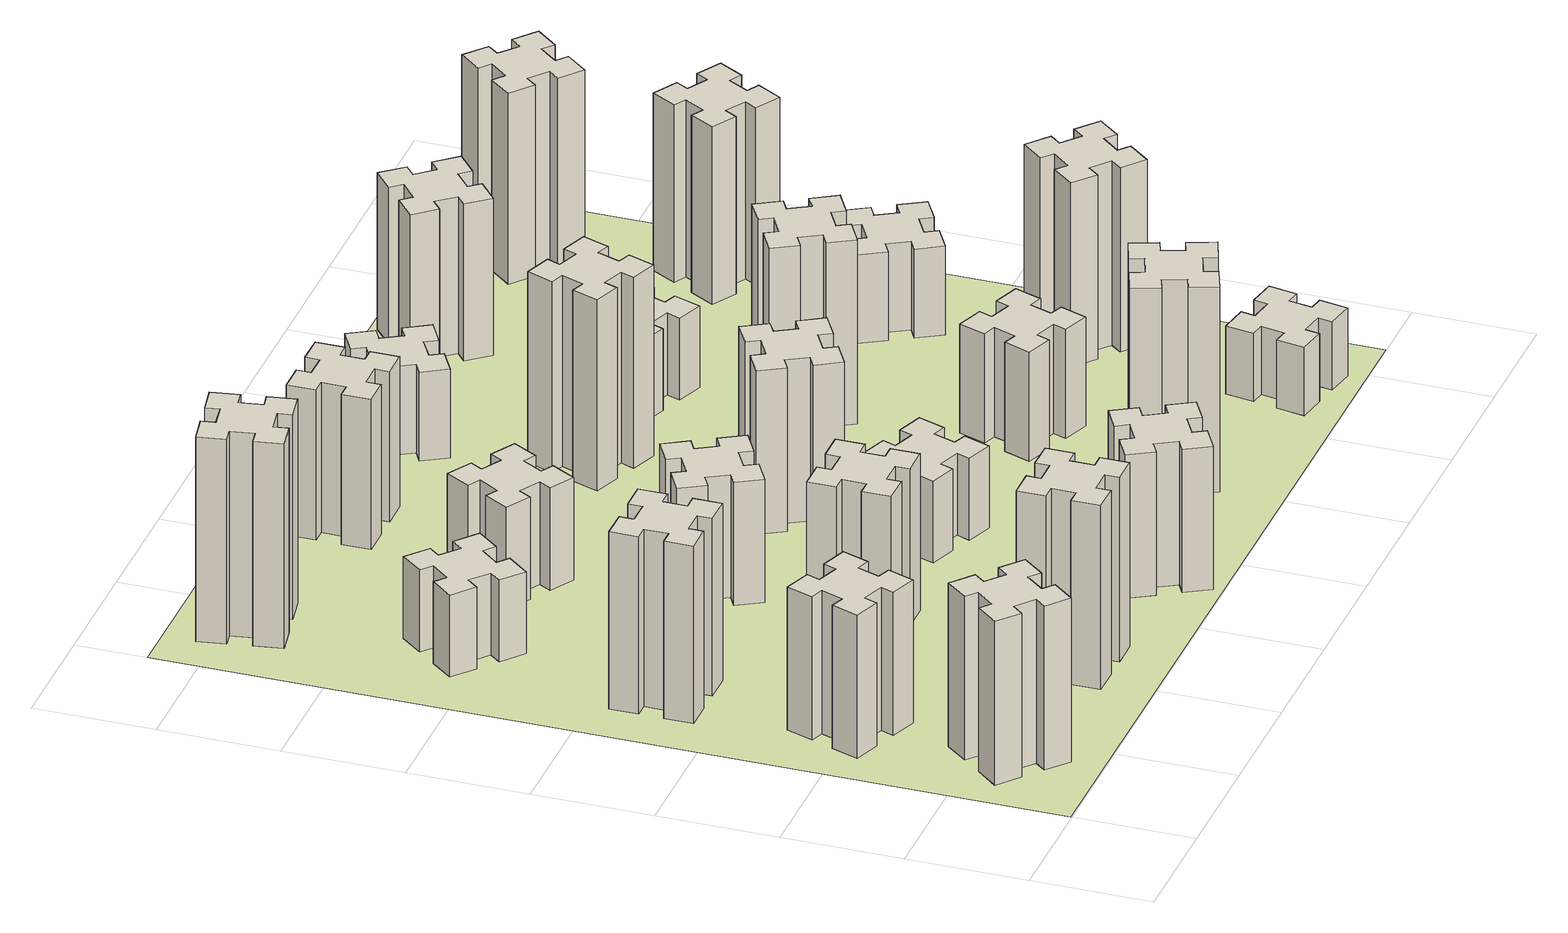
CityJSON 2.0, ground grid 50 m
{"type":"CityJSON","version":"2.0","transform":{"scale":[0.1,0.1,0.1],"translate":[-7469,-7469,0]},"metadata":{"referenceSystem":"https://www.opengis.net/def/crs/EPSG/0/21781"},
"CityObjects":{
"building1":{"type":"Building","attributes":{"class":"1000","function":"1000","usage":"1000","yearOfConstruction":2016,"roofType":"1000","measuredHeight":72,"storeysAboveGround":30,"storeysBelowGround":0},"geometry":[{"type":"Solid","lod":"1","boundaries":[[[[0,1,2,3,4,5,6,7,8,9,10,11,12,13,14,15,16,17,18,19]],[[17,16,20,21]],[[16,15,22,20]],[[15,14,23,22]],[[14,13,24,23]],[[13,12,25,24]],[[12,11,26,25]],[[11,10,27,26]],[[10,9,28,27]],[[9,8,29,28]],[[8,7,30,29]],[[7,6,31,30]],[[6,5,32,31]],[[5,4,33,32]],[[4,3,34,33]],[[3,2,35,34]],[[2,1,36,35]],[[1,0,37,36]],[[0,19,38,37]],[[19,18,39,38]],[[18,17,21,39]],[[24,25,26,27,28,29,30,31,32,33,34,35,36,37,38,39,21,20,22,23]]]]}]},
"building2":{"type":"Building","attributes":{"class":"1000","function":"1000","usage":"1000","yearOfConstruction":2016,"roofType":"1000","measuredHeight":63,"storeysAboveGround":30,"storeysBelowGround":0},"geometry":[{"type":"Solid","lod":"1","boundaries":[[[[40,41,42,43,44,45,46,47,48,49,50,51,52,53,54,55,56,57,58,59]],[[57,56,60,61]],[[56,55,62,60]],[[55,54,63,62]],[[54,53,64,63]],[[53,52,65,64]],[[52,51,66,65]],[[51,50,67,66]],[[50,49,68,67]],[[49,48,69,68]],[[48,47,70,69]],[[47,46,71,70]],[[46,45,72,71]],[[45,44,73,72]],[[44,43,74,73]],[[43,42,75,74]],[[42,41,76,75]],[[41,40,77,76]],[[40,59,78,77]],[[59,58,79,78]],[[58,57,61,79]],[[64,65,66,67,68,69,70,71,72,73,74,75,76,77,78,79,61,60,62,63]]]]}]},
"building3":{"type":"Building","attributes":{"class":"1000","function":"1000","usage":"1000","yearOfConstruction":2016,"roofType":"1000","measuredHeight":78,"storeysAboveGround":30,"storeysBelowGround":0},"geometry":[{"type":"Solid","lod":"1","boundaries":[[[[80,81,82,83,84,85,86,87,88,89,90,91,92,93,94,95,96,97,98,99]],[[97,96,100,101]],[[96,95,102,100]],[[95,94,103,102]],[[94,93,104,103]],[[93,92,105,104]],[[92,91,106,105]],[[91,90,107,106]],[[90,89,108,107]],[[89,88,109,108]],[[88,87,110,109]],[[87,86,111,110]],[[86,85,112,111]],[[85,84,113,112]],[[84,83,114,113]],[[83,82,115,114]],[[82,81,116,115]],[[81,80,117,116]],[[80,99,118,117]],[[99,98,119,118]],[[98,97,101,119]],[[104,105,106,107,108,109,110,111,112,113,114,115,116,117,118,119,101,100,102,103]]]]}]},
"building4":{"type":"Building","attributes":{"class":"1000","function":"1000","usage":"1000","yearOfConstruction":2016,"roofType":"1000","measuredHeight":81,"storeysAboveGround":30,"storeysBelowGround":0},"geometry":[{"type":"Solid","lod":"1","boundaries":[[[[120,121,122,123,124,125,126,127,128,129,130,131,132,133,134,135,136,137,138,139]],[[137,136,140,141]],[[136,135,142,140]],[[135,134,143,142]],[[134,133,144,143]],[[133,132,145,144]],[[132,131,146,145]],[[131,130,147,146]],[[130,129,148,147]],[[129,128,149,148]],[[128,127,150,149]],[[127,126,151,150]],[[126,125,152,151]],[[125,124,153,152]],[[124,123,154,153]],[[123,122,155,154]],[[122,121,156,155]],[[121,120,157,156]],[[120,139,158,157]],[[139,138,159,158]],[[138,137,141,159]],[[144,145,146,147,148,149,150,151,152,153,154,155,156,157,158,159,141,140,142,143]]]]}]},
"building5":{"type":"Building","attributes":{"class":"1000","function":"1000","usage":"1000","yearOfConstruction":2016,"roofType":"1000","measuredHeight":36,"storeysAboveGround":30,"storeysBelowGround":0},"geometry":[{"type":"Solid","lod":"1","boundaries":[[[[160,161,162,163,164,165,166,167,168,169,170,171,172,173,174,175,176,177,178,179]],[[177,176,180,181]],[[176,175,182,180]],[[175,174,183,182]],[[174,173,184,183]],[[173,172,185,184]],[[172,171,186,185]],[[171,170,187,186]],[[170,169,188,187]],[[169,168,189,188]],[[168,167,190,189]],[[167,166,191,190]],[[166,165,192,191]],[[165,164,193,192]],[[164,163,194,193]],[[163,162,195,194]],[[162,161,196,195]],[[161,160,197,196]],[[160,179,198,197]],[[179,178,199,198]],[[178,177,181,199]],[[184,185,186,187,188,189,190,191,192,193,194,195,196,197,198,199,181,180,182,183]]]]}]},
"building6":{"type":"Building","attributes":{"class":"1000","function":"1000","usage":"1000","yearOfConstruction":2016,"roofType":"1000","measuredHeight":90,"storeysAboveGround":30,"storeysBelowGround":0},"geometry":[{"type":"Solid","lod":"1","boundaries":[[[[200,201,202,203,204,205,206,207,208,209,210,211,212,213,214,215,216,217,218,219]],[[217,216,220,221]],[[216,215,222,220]],[[215,214,223,222]],[[214,213,224,223]],[[213,212,225,224]],[[212,211,226,225]],[[211,210,227,226]],[[210,209,228,227]],[[209,208,229,228]],[[208,207,230,229]],[[207,206,231,230]],[[206,205,232,231]],[[205,204,233,232]],[[204,203,234,233]],[[203,202,235,234]],[[202,201,236,235]],[[201,200,237,236]],[[200,219,238,237]],[[219,218,239,238]],[[218,217,221,239]],[[224,225,226,227,228,229,230,231,232,233,234,235,236,237,238,239,221,220,222,223]]]]}]},
"building7":{"type":"Building","attributes":{"class":"1000","function":"1000","usage":"1000","yearOfConstruction":2016,"roofType":"1000","measuredHeight":69,"storeysAboveGround":30,"storeysBelowGround":0},"geometry":[{"type":"Solid","lod":"1","boundaries":[[[[240,241,242,243,244,245,246,247,248,249,250,251,252,253,254,255,256,257,258,259]],[[257,256,260,261]],[[256,255,262,260]],[[255,254,263,262]],[[254,253,264,263]],[[253,252,265,264]],[[252,251,266,265]],[[251,250,267,266]],[[250,249,268,267]],[[249,248,269,268]],[[248,247,270,269]],[[247,246,271,270]],[[246,245,272,271]],[[245,244,273,272]],[[244,243,274,273]],[[243,242,275,274]],[[242,241,276,275]],[[241,240,277,276]],[[240,259,278,277]],[[259,258,279,278]],[[258,257,261,279]],[[264,265,266,267,268,269,270,271,272,273,274,275,276,277,278,279,261,260,262,263]]]]}]},
"building8":{"type":"Building","attributes":{"class":"1000","function":"1000","usage":"1000","yearOfConstruction":2016,"roofType":"1000","measuredHeight":54,"storeysAboveGround":30,"storeysBelowGround":0},"geometry":[{"type":"Solid","lod":"1","boundaries":[[[[280,281,282,283,284,285,286,287,288,289,290,291,292,293,294,295,296,297,298,299]],[[297,296,300,301]],[[296,295,302,300]],[[295,294,303,302]],[[294,293,304,303]],[[293,292,305,304]],[[292,291,306,305]],[[291,290,307,306]],[[290,289,308,307]],[[289,288,309,308]],[[288,287,310,309]],[[287,286,311,310]],[[286,285,312,311]],[[285,284,313,312]],[[284,283,314,313]],[[283,282,315,314]],[[282,281,316,315]],[[281,280,317,316]],[[280,299,318,317]],[[299,298,319,318]],[[298,297,301,319]],[[304,305,306,307,308,309,310,311,312,313,314,315,316,317,318,319,301,300,302,303]]]]}]},
"building9":{"type":"Building","attributes":{"class":"1000","function":"1000","usage":"1000","yearOfConstruction":2016,"roofType":"1000","measuredHeight":45,"storeysAboveGround":30,"storeysBelowGround":0},"geometry":[{"type":"Solid","lod":"1","boundaries":[[[[320,321,322,323,324,325,326,327,328,329,330,331,332,333,334,335,336,337,338,339]],[[337,336,340,341]],[[336,335,342,340]],[[335,334,343,342]],[[334,333,344,343]],[[333,332,345,344]],[[332,331,346,345]],[[331,330,347,346]],[[330,329,348,347]],[[329,328,349,348]],[[328,327,350,349]],[[327,326,351,350]],[[326,325,352,351]],[[325,324,353,352]],[[324,323,354,353]],[[323,322,355,354]],[[322,321,356,355]],[[321,320,357,356]],[[320,339,358,357]],[[339,338,359,358]],[[338,337,341,359]],[[344,345,346,347,348,349,350,351,352,353,354,355,356,357,358,359,341,340,342,343]]]]}]},
"building10":{"type":"Building","attributes":{"class":"1000","function":"1000","usage":"1000","yearOfConstruction":2016,"roofType":"1000","measuredHeight":63,"storeysAboveGround":30,"storeysBelowGround":0},"geometry":[{"type":"Solid","lod":"1","boundaries":[[[[360,361,362,363,364,365,366,367,368,369,370,371,372,373,374,375,376,377,378,379]],[[377,376,380,381]],[[376,375,382,380]],[[375,374,383,382]],[[374,373,384,383]],[[373,372,385,384]],[[372,371,386,385]],[[371,370,387,386]],[[370,369,388,387]],[[369,368,389,388]],[[368,367,390,389]],[[367,366,391,390]],[[366,365,392,391]],[[365,364,393,392]],[[364,363,394,393]],[[363,362,395,394]],[[362,361,396,395]],[[361,360,397,396]],[[360,379,398,397]],[[379,378,399,398]],[[378,377,381,399]],[[384,385,386,387,388,389,390,391,392,393,394,395,396,397,398,399,381,380,382,383]]]]}]},
"building11":{"type":"Building","attributes":{"class":"1000","function":"1000","usage":"1000","yearOfConstruction":2016,"roofType":"1000","measuredHeight":66,"storeysAboveGround":30,"storeysBelowGround":0},"geometry":[{"type":"Solid","lod":"1","boundaries":[[[[400,401,402,403,404,405,406,407,408,409,410,411,412,413,414,415,416,417,418,419]],[[417,416,420,421]],[[416,415,422,420]],[[415,414,423,422]],[[414,413,424,423]],[[413,412,425,424]],[[412,411,426,425]],[[411,410,427,426]],[[410,409,428,427]],[[409,408,429,428]],[[408,407,430,429]],[[407,406,431,430]],[[406,405,432,431]],[[405,404,433,432]],[[404,403,434,433]],[[403,402,435,434]],[[402,401,436,435]],[[401,400,437,436]],[[400,419,438,437]],[[419,418,439,438]],[[418,417,421,439]],[[424,425,426,427,428,429,430,431,432,433,434,435,436,437,438,439,421,420,422,423]]]]}]},
"building12":{"type":"Building","attributes":{"class":"1000","function":"1000","usage":"1000","yearOfConstruction":2016,"roofType":"1000","measuredHeight":36,"storeysAboveGround":30,"storeysBelowGround":0},"geometry":[{"type":"Solid","lod":"1","boundaries":[[[[440,441,442,443,444,445,446,447,448,449,450,451,452,453,454,455,456,457,458,459]],[[457,456,460,461]],[[456,455,462,460]],[[455,454,463,462]],[[454,453,464,463]],[[453,452,465,464]],[[452,451,466,465]],[[451,450,467,466]],[[450,449,468,467]],[[449,448,469,468]],[[448,447,470,469]],[[447,446,471,470]],[[446,445,472,471]],[[445,444,473,472]],[[444,443,474,473]],[[443,442,475,474]],[[442,441,476,475]],[[441,440,477,476]],[[440,459,478,477]],[[459,458,479,478]],[[458,457,461,479]],[[464,465,466,467,468,469,470,471,472,473,474,475,476,477,478,479,461,460,462,463]]]]}]},
"building13":{"type":"Building","attributes":{"class":"1000","function":"1000","usage":"1000","yearOfConstruction":2016,"roofType":"1000","measuredHeight":72,"storeysAboveGround":30,"storeysBelowGround":0},"geometry":[{"type":"Solid","lod":"1","boundaries":[[[[480,481,482,483,484,485,486,487,488,489,490,491,492,493,494,495,496,497,498,499]],[[497,496,500,501]],[[496,495,502,500]],[[495,494,503,502]],[[494,493,504,503]],[[493,492,505,504]],[[492,491,506,505]],[[491,490,507,506]],[[490,489,508,507]],[[489,488,509,508]],[[488,487,510,509]],[[487,486,511,510]],[[486,485,512,511]],[[485,484,513,512]],[[484,483,514,513]],[[483,482,515,514]],[[482,481,516,515]],[[481,480,517,516]],[[480,499,518,517]],[[499,498,519,518]],[[498,497,501,519]],[[504,505,506,507,508,509,510,511,512,513,514,515,516,517,518,519,501,500,502,503]]]]}]},
"building14":{"type":"Building","attributes":{"class":"1000","function":"1000","usage":"1000","yearOfConstruction":2016,"roofType":"1000","measuredHeight":84,"storeysAboveGround":30,"storeysBelowGround":0},"geometry":[{"type":"Solid","lod":"1","boundaries":[[[[520,521,522,523,524,525,526,527,528,529,530,531,532,533,534,535,536,537,538,539]],[[537,536,540,541]],[[536,535,542,540]],[[535,534,543,542]],[[534,533,544,543]],[[533,532,545,544]],[[532,531,546,545]],[[531,530,547,546]],[[530,529,548,547]],[[529,528,549,548]],[[528,527,550,549]],[[527,526,551,550]],[[526,525,552,551]],[[525,524,553,552]],[[524,523,554,553]],[[523,522,555,554]],[[522,521,556,555]],[[521,520,557,556]],[[520,539,558,557]],[[539,538,559,558]],[[538,537,541,559]],[[544,545,546,547,548,549,550,551,552,553,554,555,556,557,558,559,541,540,542,543]]]]}]},
"building15":{"type":"Building","attributes":{"class":"1000","function":"1000","usage":"1000","yearOfConstruction":2016,"roofType":"1000","measuredHeight":90,"storeysAboveGround":30,"storeysBelowGround":0},"geometry":[{"type":"Solid","lod":"1","boundaries":[[[[560,561,562,563,564,565,566,567,568,569,570,571,572,573,574,575,576,577,578,579]],[[577,576,580,581]],[[576,575,582,580]],[[575,574,583,582]],[[574,573,584,583]],[[573,572,585,584]],[[572,571,586,585]],[[571,570,587,586]],[[570,569,588,587]],[[569,568,589,588]],[[568,567,590,589]],[[567,566,591,590]],[[566,565,592,591]],[[565,564,593,592]],[[564,563,594,593]],[[563,562,595,594]],[[562,561,596,595]],[[561,560,597,596]],[[560,579,598,597]],[[579,578,599,598]],[[578,577,581,599]],[[584,585,586,587,588,589,590,591,592,593,594,595,596,597,598,599,581,580,582,583]]]]}]},
"building16":{"type":"Building","attributes":{"class":"1000","function":"1000","usage":"1000","yearOfConstruction":2016,"roofType":"1000","measuredHeight":39,"storeysAboveGround":30,"storeysBelowGround":0},"geometry":[{"type":"Solid","lod":"1","boundaries":[[[[600,601,602,603,604,605,606,607,608,609,610,611,612,613,614,615,616,617,618,619]],[[617,616,620,621]],[[616,615,622,620]],[[615,614,623,622]],[[614,613,624,623]],[[613,612,625,624]],[[612,611,626,625]],[[611,610,627,626]],[[610,609,628,627]],[[609,608,629,628]],[[608,607,630,629]],[[607,606,631,630]],[[606,605,632,631]],[[605,604,633,632]],[[604,603,634,633]],[[603,602,635,634]],[[602,601,636,635]],[[601,600,637,636]],[[600,619,638,637]],[[619,618,639,638]],[[618,617,621,639]],[[624,625,626,627,628,629,630,631,632,633,634,635,636,637,638,639,621,620,622,623]]]]}]},
"building17":{"type":"Building","attributes":{"class":"1000","function":"1000","usage":"1000","yearOfConstruction":2016,"roofType":"1000","measuredHeight":48,"storeysAboveGround":30,"storeysBelowGround":0},"geometry":[{"type":"Solid","lod":"1","boundaries":[[[[640,641,642,643,644,645,646,647,648,649,650,651,652,653,654,655,656,657,658,659]],[[657,656,660,661]],[[656,655,662,660]],[[655,654,663,662]],[[654,653,664,663]],[[653,652,665,664]],[[652,651,666,665]],[[651,650,667,666]],[[650,649,668,667]],[[649,648,669,668]],[[648,647,670,669]],[[647,646,671,670]],[[646,645,672,671]],[[645,644,673,672]],[[644,643,674,673]],[[643,642,675,674]],[[642,641,676,675]],[[641,640,677,676]],[[640,659,678,677]],[[659,658,679,678]],[[658,657,661,679]],[[664,665,666,667,668,669,670,671,672,673,674,675,676,677,678,679,661,660,662,663]]]]}]},
"building18":{"type":"Building","attributes":{"class":"1000","function":"1000","usage":"1000","yearOfConstruction":2016,"roofType":"1000","measuredHeight":81,"storeysAboveGround":30,"storeysBelowGround":0},"geometry":[{"type":"Solid","lod":"1","boundaries":[[[[680,681,682,683,684,685,686,687,688,689,690,691,692,693,694,695,696,697,698,699]],[[697,696,700,701]],[[696,695,702,700]],[[695,694,703,702]],[[694,693,704,703]],[[693,692,705,704]],[[692,691,706,705]],[[691,690,707,706]],[[690,689,708,707]],[[689,688,709,708]],[[688,687,710,709]],[[687,686,711,710]],[[686,685,712,711]],[[685,684,713,712]],[[684,683,714,713]],[[683,682,715,714]],[[682,681,716,715]],[[681,680,717,716]],[[680,699,718,717]],[[699,698,719,718]],[[698,697,701,719]],[[704,705,706,707,708,709,710,711,712,713,714,715,716,717,718,719,701,700,702,703]]]]}]},
"building19":{"type":"Building","attributes":{"class":"1000","function":"1000","usage":"1000","yearOfConstruction":2016,"roofType":"1000","measuredHeight":36,"storeysAboveGround":30,"storeysBelowGround":0},"geometry":[{"type":"Solid","lod":"1","boundaries":[[[[720,721,722,723,724,725,726,727,728,729,730,731,732,733,734,735,736,737,738,739]],[[737,736,740,741]],[[736,735,742,740]],[[735,734,743,742]],[[734,733,744,743]],[[733,732,745,744]],[[732,731,746,745]],[[731,730,747,746]],[[730,729,748,747]],[[729,728,749,748]],[[728,727,750,749]],[[727,726,751,750]],[[726,725,752,751]],[[725,724,753,752]],[[724,723,754,753]],[[723,722,755,754]],[[722,721,756,755]],[[721,720,757,756]],[[720,739,758,757]],[[739,738,759,758]],[[738,737,741,759]],[[744,745,746,747,748,749,750,751,752,753,754,755,756,757,758,759,741,740,742,743]]]]}]},
"building20":{"type":"Building","attributes":{"class":"1000","function":"1000","usage":"1000","yearOfConstruction":2016,"roofType":"1000","measuredHeight":30,"storeysAboveGround":30,"storeysBelowGround":0},"geometry":[{"type":"Solid","lod":"1","boundaries":[[[[760,761,762,763,764,765,766,767,768,769,770,771,772,773,774,775,776,777,778,779]],[[777,776,780,781]],[[776,775,782,780]],[[775,774,783,782]],[[774,773,784,783]],[[773,772,785,784]],[[772,771,786,785]],[[771,770,787,786]],[[770,769,788,787]],[[769,768,789,788]],[[768,767,790,789]],[[767,766,791,790]],[[766,765,792,791]],[[765,764,793,792]],[[764,763,794,793]],[[763,762,795,794]],[[762,761,796,795]],[[761,760,797,796]],[[760,779,798,797]],[[779,778,799,798]],[[778,777,781,799]],[[784,785,786,787,788,789,790,791,792,793,794,795,796,797,798,799,781,780,782,783]]]]}]},
"building21":{"type":"Building","attributes":{"class":"1000","function":"1000","usage":"1000","yearOfConstruction":2016,"roofType":"1000","measuredHeight":69,"storeysAboveGround":30,"storeysBelowGround":0},"geometry":[{"type":"Solid","lod":"1","boundaries":[[[[800,801,802,803,804,805,806,807,808,809,810,811,812,813,814,815,816,817,818,819]],[[817,816,820,821]],[[816,815,822,820]],[[815,814,823,822]],[[814,813,824,823]],[[813,812,825,824]],[[812,811,826,825]],[[811,810,827,826]],[[810,809,828,827]],[[809,808,829,828]],[[808,807,830,829]],[[807,806,831,830]],[[806,805,832,831]],[[805,804,833,832]],[[804,803,834,833]],[[803,802,835,834]],[[802,801,836,835]],[[801,800,837,836]],[[800,819,838,837]],[[819,818,839,838]],[[818,817,821,839]],[[824,825,826,827,828,829,830,831,832,833,834,835,836,837,838,839,821,820,822,823]]]]}]},
"building22":{"type":"Building","attributes":{"class":"1000","function":"1000","usage":"1000","yearOfConstruction":2016,"roofType":"1000","measuredHeight":81,"storeysAboveGround":30,"storeysBelowGround":0},"geometry":[{"type":"Solid","lod":"1","boundaries":[[[[840,841,842,843,844,845,846,847,848,849,850,851,852,853,854,855,856,857,858,859]],[[857,856,860,861]],[[856,855,862,860]],[[855,854,863,862]],[[854,853,864,863]],[[853,852,865,864]],[[852,851,866,865]],[[851,850,867,866]],[[850,849,868,867]],[[849,848,869,868]],[[848,847,870,869]],[[847,846,871,870]],[[846,845,872,871]],[[845,844,873,872]],[[844,843,874,873]],[[843,842,875,874]],[[842,841,876,875]],[[841,840,877,876]],[[840,859,878,877]],[[859,858,879,878]],[[858,857,861,879]],[[864,865,866,867,868,869,870,871,872,873,874,875,876,877,878,879,861,860,862,863]]]]}]},
"building23":{"type":"Building","attributes":{"class":"1000","function":"1000","usage":"1000","yearOfConstruction":2016,"roofType":"1000","measuredHeight":39,"storeysAboveGround":30,"storeysBelowGround":0},"geometry":[{"type":"Solid","lod":"1","boundaries":[[[[880,881,882,883,884,885,886,887,888,889,890,891,892,893,894,895,896,897,898,899]],[[897,896,900,901]],[[896,895,902,900]],[[895,894,903,902]],[[894,893,904,903]],[[893,892,905,904]],[[892,891,906,905]],[[891,890,907,906]],[[890,889,908,907]],[[889,888,909,908]],[[888,887,910,909]],[[887,886,911,910]],[[886,885,912,911]],[[885,884,913,912]],[[884,883,914,913]],[[883,882,915,914]],[[882,881,916,915]],[[881,880,917,916]],[[880,899,918,917]],[[899,898,919,918]],[[898,897,901,919]],[[904,905,906,907,908,909,910,911,912,913,914,915,916,917,918,919,901,900,902,903]]]]}]},
"building24":{"type":"Building","attributes":{"class":"1000","function":"1000","usage":"1000","yearOfConstruction":2016,"roofType":"1000","measuredHeight":78,"storeysAboveGround":30,"storeysBelowGround":0},"geometry":[{"type":"Solid","lod":"1","boundaries":[[[[920,921,922,923,924,925,926,927,928,929,930,931,932,933,934,935,936,937,938,939]],[[937,936,940,941]],[[936,935,942,940]],[[935,934,943,942]],[[934,933,944,943]],[[933,932,945,944]],[[932,931,946,945]],[[931,930,947,946]],[[930,929,948,947]],[[929,928,949,948]],[[928,927,950,949]],[[927,926,951,950]],[[926,925,952,951]],[[925,924,953,952]],[[924,923,954,953]],[[923,922,955,954]],[[922,921,956,955]],[[921,920,957,956]],[[920,939,958,957]],[[939,938,959,958]],[[938,937,941,959]],[[944,945,946,947,948,949,950,951,952,953,954,955,956,957,958,959,941,940,942,943]]]]}]},
"building25":{"type":"Building","attributes":{"class":"1000","function":"1000","usage":"1000","yearOfConstruction":2016,"roofType":"1000","measuredHeight":84,"storeysAboveGround":30,"storeysBelowGround":0},"geometry":[{"type":"Solid","lod":"1","boundaries":[[[[960,961,962,963,964,965,966,967,968,969,970,971,972,973,974,975,976,977,978,979]],[[977,976,980,981]],[[976,975,982,980]],[[975,974,983,982]],[[974,973,984,983]],[[973,972,985,984]],[[972,971,986,985]],[[971,970,987,986]],[[970,969,988,987]],[[969,968,989,988]],[[968,967,990,989]],[[967,966,991,990]],[[966,965,992,991]],[[965,964,993,992]],[[964,963,994,993]],[[963,962,995,994]],[[962,961,996,995]],[[961,960,997,996]],[[960,979,998,997]],[[979,978,999,998]],[[978,977,981,999]],[[984,985,986,987,988,989,990,991,992,993,994,995,996,997,998,999,981,980,982,983]]]]}]},
"landuse1":{"type":"LandUse","attributes":{"name":"plot1","function":"1010"},"geometry":[{"type":"MultiSurface","lod":"1","boundaries":[[[1000,1001,1002,1003]]]}]}
},
"vertices":[
[427,266,0],[492,343,0],[538,304,0],[615,396,0],[523,473,0],[484,427,0],[408,492,0],[446,538,0],[354,615,0],[277,523,0],[323,484,0],[259,408,0],[213,446,0],[136,354,0],[228,277,0],[266,323,0],[343,259,0],[304,213,0],[396,136,0],[473,228,0],[343,259,720],[304,213,720],[266,323,720],[228,277,720],[136,354,720],[213,446,720],[259,408,720],[323,484,720],[277,523,720],[354,615,720],[446,538,720],[408,492,720],[484,427,720],[523,473,720],[615,396,720],[538,304,720],[492,343,720],[427,266,720],[473,228,720],[396,136,720],
[462,931,0],[496,1025,0],[552,1004,0],[593,1117,0],[480,1158,0],[460,1102,0],[366,1136,0],[387,1192,0],[274,1233,0],[233,1120,0],[289,1100,0],[255,1006,0],[199,1027,0],[157,914,0],[270,873,0],[291,929,0],[385,895,0],[364,839,0],[477,797,0],[518,910,0],[385,895,630],[364,839,630],[291,929,630],[270,873,630],[157,914,630],[199,1027,630],[255,1006,630],[289,1100,630],[233,1120,630],[274,1233,630],[387,1192,630],[366,1136,630],[460,1102,630],[480,1158,630],[593,1117,630],[552,1004,630],[496,1025,630],[462,931,630],[518,910,630],[477,797,630],
[265,1805,0],[265,1705,0],[205,1705,0],[205,1585,0],[325,1585,0],[325,1645,0],[425,1645,0],[425,1585,0],[545,1585,0],[545,1705,0],[485,1705,0],[485,1805,0],[545,1805,0],[545,1925,0],[425,1925,0],[425,1865,0],[325,1865,0],[325,1925,0],[205,1925,0],[205,1805,0],[325,1865,780],[325,1925,780],[425,1865,780],[425,1925,780],[545,1925,780],[545,1805,780],[485,1805,780],[485,1705,780],[545,1705,780],[545,1585,780],[425,1585,780],[425,1645,780],[325,1645,780],[325,1585,780],[205,1585,780],[205,1705,780],[265,1705,780],[265,1805,780],[205,1805,780],[205,1925,780],
[1225,325,0],[1225,425,0],[1285,425,0],[1285,545,0],[1165,545,0],[1165,485,0],[1065,485,0],[1065,545,0],[945,545,0],[945,425,0],[1005,425,0],[1005,325,0],[945,325,0],[945,205,0],[1065,205,0],[1065,265,0],[1165,265,0],[1165,205,0],[1285,205,0],[1285,325,0],[1165,265,810],[1165,205,810],[1065,265,810],[1065,205,810],[945,205,810],[945,325,810],[1005,325,810],[1005,425,810],[945,425,810],[945,545,810],[1065,545,810],[1065,485,810],[1165,485,810],[1165,545,810],[1285,545,810],[1285,425,810],[1225,425,810],[1225,325,810],[1285,325,810],[1285,205,810],
[423,2704,0],[359,2628,0],[313,2666,0],[236,2574,0],[328,2497,0],[366,2543,0],[443,2479,0],[404,2433,0],[496,2356,0],[573,2448,0],[527,2486,0],[592,2563,0],[638,2524,0],[715,2616,0],[623,2693,0],[584,2647,0],[508,2712,0],[546,2758,0],[454,2835,0],[377,2743,0],[508,2712,360],[546,2758,360],[584,2647,360],[623,2693,360],[715,2616,360],[638,2524,360],[592,2563,360],[527,2486,360],[573,2448,360],[496,2356,360],[404,2433,360],[443,2479,360],[366,2543,360],[328,2497,360],[236,2574,360],[313,2666,360],[359,2628,360],[423,2704,360],[377,2743,360],[454,2835,360],
[492,3405,0],[475,3504,0],[534,3514,0],[513,3632,0],[395,3611,0],[405,3552,0],[307,3535,0],[297,3594,0],[178,3573,0],[199,3455,0],[258,3465,0],[276,3367,0],[217,3357,0],[237,3238,0],[356,3259,0],[345,3318,0],[444,3336,0],[454,3277,0],[572,3297,0],[551,3416,0],[444,3336,900],[454,3277,900],[345,3318,900],[356,3259,900],[237,3238,900],[217,3357,900],[276,3367,900],[258,3465,900],[199,3455,900],[178,3573,900],[297,3594,900],[307,3535,900],[405,3552,900],[395,3611,900],[513,3632,900],[534,3514,900],[475,3504,900],[492,3405,900],[551,3416,900],[572,3297,900],
[1225,1165,0],[1225,1265,0],[1285,1265,0],[1285,1385,0],[1165,1385,0],[1165,1325,0],[1065,1325,0],[1065,1385,0],[945,1385,0],[945,1265,0],[1005,1265,0],[1005,1165,0],[945,1165,0],[945,1045,0],[1065,1045,0],[1065,1105,0],[1165,1105,0],[1165,1045,0],[1285,1045,0],[1285,1165,0],[1165,1105,690],[1165,1045,690],[1065,1105,690],[1065,1045,690],[945,1045,690],[945,1165,690],[1005,1165,690],[1005,1265,690],[945,1265,690],[945,1385,690],[1065,1385,690],[1065,1325,690],[1165,1325,690],[1165,1385,690],[1285,1385,690],[1285,1265,690],[1225,1265,690],[1225,1165,690],[1285,1165,690],[1285,1045,690],
[1336,1867,0],[1286,1954,0],[1338,1984,0],[1278,2088,0],[1174,2028,0],[1204,1976,0],[1117,1926,0],[1087,1978,0],[983,1918,0],[1043,1814,0],[1095,1844,0],[1145,1757,0],[1093,1727,0],[1153,1623,0],[1257,1683,0],[1227,1735,0],[1314,1785,0],[1344,1733,0],[1448,1793,0],[1388,1897,0],[1314,1785,540],[1344,1733,540],[1227,1735,540],[1257,1683,540],[1153,1623,540],[1093,1727,540],[1145,1757,540],[1095,1844,540],[1043,1814,540],[983,1918,540],[1087,1978,540],[1117,1926,540],[1204,1976,540],[1174,2028,540],[1278,2088,540],[1338,1984,540],[1286,1954,540],[1336,1867,540],[1388,1897,540],[1448,1793,540],
[1114,2666,0],[1027,2716,0],[1057,2768,0],[953,2828,0],[893,2724,0],[945,2694,0],[895,2607,0],[843,2637,0],[783,2533,0],[887,2473,0],[917,2525,0],[1004,2475,0],[974,2423,0],[1078,2363,0],[1138,2467,0],[1086,2497,0],[1136,2584,0],[1188,2554,0],[1248,2658,0],[1144,2718,0],[1136,2584,450],[1188,2554,450],[1086,2497,450],[1138,2467,450],[1078,2363,450],[974,2423,450],[1004,2475,450],[917,2525,450],[887,2473,450],[783,2533,450],[843,2637,450],[895,2607,450],[945,2694,450],[893,2724,450],[953,2828,450],[1057,2768,450],[1027,2716,450],[1114,2666,450],[1144,2718,450],[1248,2658,450],
[1735,264,0],[1785,177,0],[1733,147,0],[1793,43,0],[1897,103,0],[1867,155,0],[1954,205,0],[1984,153,0],[2088,213,0],[2028,317,0],[1976,287,0],[1926,374,0],[1978,404,0],[1918,508,0],[1814,448,0],[1844,396,0],[1757,346,0],[1727,398,0],[1623,338,0],[1683,234,0],[1757,346,630],[1727,398,630],[1844,396,630],[1814,448,630],[1918,508,630],[1978,404,630],[1926,374,630],[1976,287,630],[2028,317,630],[2088,213,630],[1984,153,630],[1954,205,630],[1867,155,630],[1897,103,630],[1793,43,630],[1733,147,630],[1785,177,630],[1735,264,630],[1683,234,630],[1623,338,630],
[1265,3445,0],[1165,3445,0],[1165,3505,0],[1045,3505,0],[1045,3385,0],[1105,3385,0],[1105,3285,0],[1045,3285,0],[1045,3165,0],[1165,3165,0],[1165,3225,0],[1265,3225,0],[1265,3165,0],[1385,3165,0],[1385,3285,0],[1325,3285,0],[1325,3385,0],[1385,3385,0],[1385,3505,0],[1265,3505,0],[1325,3385,660],[1385,3385,660],[1325,3285,660],[1385,3285,660],[1385,3165,660],[1265,3165,660],[1265,3225,660],[1165,3225,660],[1165,3165,660],[1045,3165,660],[1045,3285,660],[1105,3285,660],[1105,3385,660],[1045,3385,660],[1045,3505,660],[1165,3505,660],[1165,3445,660],[1265,3445,660],[1265,3505,660],[1385,3505,660],
[1771,1129,0],[1865,1095,0],[1844,1039,0],[1957,997,0],[1998,1110,0],[1942,1131,0],[1976,1225,0],[2032,1204,0],[2073,1317,0],[1960,1358,0],[1940,1302,0],[1846,1336,0],[1867,1392,0],[1754,1433,0],[1713,1320,0],[1769,1300,0],[1735,1206,0],[1679,1227,0],[1637,1114,0],[1750,1073,0],[1735,1206,360],[1679,1227,360],[1769,1300,360],[1713,1320,360],[1754,1433,360],[1867,1392,360],[1846,1336,360],[1940,1302,360],[1960,1358,360],[2073,1317,360],[2032,1204,360],[1976,1225,360],[1942,1131,360],[1998,1110,360],[1957,997,360],[1844,1039,360],[1865,1095,360],[1771,1129,360],[1750,1073,360],[1637,1114,360],
[1976,1767,0],[1926,1854,0],[1978,1884,0],[1918,1988,0],[1814,1928,0],[1844,1876,0],[1757,1826,0],[1727,1878,0],[1623,1818,0],[1683,1714,0],[1735,1744,0],[1785,1657,0],[1733,1627,0],[1793,1523,0],[1897,1583,0],[1867,1635,0],[1954,1685,0],[1984,1633,0],[2088,1693,0],[2028,1797,0],[1954,1685,720],[1984,1633,720],[1867,1635,720],[1897,1583,720],[1793,1523,720],[1733,1627,720],[1785,1657,720],[1735,1744,720],[1683,1714,720],[1623,1818,720],[1727,1878,720],[1757,1826,720],[1844,1876,720],[1814,1928,720],[1918,1988,720],[1978,1884,720],[1926,1854,720],[1976,1767,720],[2028,1797,720],[2088,1693,720],
[1871,2509,0],[1965,2475,0],[1944,2419,0],[2057,2377,0],[2098,2490,0],[2042,2511,0],[2076,2605,0],[2132,2584,0],[2173,2697,0],[2060,2738,0],[2040,2682,0],[1946,2716,0],[1967,2772,0],[1854,2813,0],[1813,2700,0],[1869,2680,0],[1835,2586,0],[1779,2607,0],[1737,2494,0],[1850,2453,0],[1835,2586,840],[1779,2607,840],[1869,2680,840],[1813,2700,840],[1854,2813,840],[1967,2772,840],[1946,2716,840],[2040,2682,840],[2060,2738,840],[2173,2697,840],[2132,2584,840],[2076,2605,840],[2042,2511,840],[2098,2490,840],[2057,2377,840],[1944,2419,840],[1965,2475,840],[1871,2509,840],[1850,2453,840],[1737,2494,840],
[2475,485,0],[2509,391,0],[2453,370,0],[2494,257,0],[2607,299,0],[2586,355,0],[2680,389,0],[2700,333,0],[2813,374,0],[2772,487,0],[2716,466,0],[2682,560,0],[2738,580,0],[2697,693,0],[2584,652,0],[2605,596,0],[2511,562,0],[2490,618,0],[2377,577,0],[2419,464,0],[2511,562,900],[2490,618,900],[2605,596,900],[2584,652,900],[2697,693,900],[2738,580,900],[2682,560,900],[2716,466,900],[2772,487,900],[2813,374,900],[2700,333,900],[2680,389,900],[2586,355,900],[2607,299,900],[2494,257,900],[2453,370,900],[2509,391,900],[2475,485,900],[2419,464,900],[2377,577,900],
[1735,3324,0],[1785,3237,0],[1733,3207,0],[1793,3103,0],[1897,3163,0],[1867,3215,0],[1954,3265,0],[1984,3213,0],[2088,3273,0],[2028,3377,0],[1976,3347,0],[1926,3434,0],[1978,3464,0],[1918,3568,0],[1814,3508,0],[1844,3456,0],[1757,3406,0],[1727,3458,0],[1623,3398,0],[1683,3294,0],[1757,3406,390],[1727,3458,390],[1844,3456,390],[1814,3508,390],[1918,3568,390],[1978,3464,390],[1926,3434,390],[1976,3347,390],[2028,3377,390],[2088,3273,390],[1984,3213,390],[1954,3265,390],[1867,3215,390],[1897,3163,390],[1793,3103,390],[1733,3207,390],[1785,3237,390],[1735,3324,390],[1683,3294,390],[1623,3398,390],
[2780,1202,0],[2686,1236,0],[2707,1292,0],[2594,1333,0],[2553,1220,0],[2609,1200,0],[2575,1106,0],[2519,1127,0],[2477,1014,0],[2590,973,0],[2611,1029,0],[2705,995,0],[2684,939,0],[2797,897,0],[2838,1010,0],[2782,1031,0],[2816,1125,0],[2872,1104,0],[2913,1217,0],[2800,1258,0],[2816,1125,480],[2872,1104,480],[2782,1031,480],[2838,1010,480],[2797,897,480],[2684,939,480],[2705,995,480],[2611,1029,480],[2590,973,480],[2477,1014,480],[2519,1127,480],[2575,1106,480],[2609,1200,480],[2553,1220,480],[2594,1333,480],[2707,1292,480],[2686,1236,480],[2780,1202,480],[2800,1258,480],[2913,1217,480],
[2716,1967,0],[2666,2054,0],[2718,2084,0],[2658,2188,0],[2554,2128,0],[2584,2076,0],[2497,2026,0],[2467,2078,0],[2363,2018,0],[2423,1914,0],[2475,1944,0],[2525,1857,0],[2473,1827,0],[2533,1723,0],[2637,1783,0],[2607,1835,0],[2694,1885,0],[2724,1833,0],[2828,1893,0],[2768,1997,0],[2694,1885,810],[2724,1833,810],[2607,1835,810],[2637,1783,810],[2533,1723,810],[2473,1827,810],[2525,1857,810],[2475,1944,810],[2423,1914,810],[2363,2018,810],[2467,2078,810],[2497,2026,810],[2584,2076,810],[2554,2128,810],[2658,2188,810],[2718,2084,810],[2666,2054,810],[2716,1967,810],[2768,1997,810],[2828,1893,810],
[2580,2682,0],[2486,2716,0],[2507,2772,0],[2394,2813,0],[2353,2700,0],[2409,2680,0],[2375,2586,0],[2319,2607,0],[2277,2494,0],[2390,2453,0],[2411,2509,0],[2505,2475,0],[2484,2419,0],[2597,2377,0],[2638,2490,0],[2582,2511,0],[2616,2605,0],[2672,2584,0],[2713,2697,0],[2600,2738,0],[2616,2605,360],[2672,2584,360],[2582,2511,360],[2638,2490,360],[2597,2377,360],[2484,2419,360],[2505,2475,360],[2411,2509,360],[2390,2453,360],[2277,2494,360],[2319,2607,360],[2375,2586,360],[2409,2680,360],[2353,2700,360],[2394,2813,360],[2507,2772,360],[2486,2716,360],[2580,2682,360],[2600,2738,360],[2713,2697,360],
[3435,207,0],[3452,305,0],[3511,295,0],[3532,413,0],[3414,434,0],[3404,375,0],[3305,392,0],[3316,451,0],[3197,472,0],[3177,354,0],[3236,344,0],[3218,245,0],[3159,256,0],[3138,137,0],[3257,117,0],[3267,176,0],[3365,158,0],[3355,99,0],[3473,78,0],[3494,197,0],[3365,158,300],[3355,99,300],[3267,176,300],[3257,117,300],[3138,137,300],[3159,256,300],[3218,245,300],[3236,344,300],[3177,354,300],[3197,472,300],[3316,451,300],[3305,392,300],[3404,375,300],[3414,434,300],[3532,413,300],[3511,295,300],[3452,305,300],[3435,207,300],[3494,197,300],[3473,78,300],
[2628,3319,0],[2704,3383,0],[2743,3337,0],[2835,3414,0],[2758,3506,0],[2712,3468,0],[2647,3544,0],[2693,3583,0],[2616,3675,0],[2524,3598,0],[2563,3552,0],[2486,3487,0],[2448,3533,0],[2356,3456,0],[2433,3364,0],[2479,3403,0],[2543,3326,0],[2497,3288,0],[2574,3196,0],[2666,3273,0],[2543,3326,690],[2497,3288,690],[2479,3403,690],[2433,3364,690],[2356,3456,690],[2448,3533,690],[2486,3487,690],[2563,3552,690],[2524,3598,690],[2616,3675,690],[2693,3583,690],[2647,3544,690],[2712,3468,690],[2758,3506,690],[2835,3414,690],[2743,3337,690],[2704,3383,690],[2628,3319,690],[2666,3273,690],[2574,3196,690],
[3487,1006,0],[3552,1083,0],[3598,1044,0],[3675,1136,0],[3583,1213,0],[3544,1167,0],[3468,1232,0],[3506,1278,0],[3414,1355,0],[3337,1263,0],[3383,1224,0],[3319,1148,0],[3273,1186,0],[3196,1094,0],[3288,1017,0],[3326,1063,0],[3403,999,0],[3364,953,0],[3456,876,0],[3533,968,0],[3403,999,810],[3364,953,810],[3326,1063,810],[3288,1017,810],[3196,1094,810],[3273,1186,810],[3319,1148,810],[3383,1224,810],[3337,1263,810],[3414,1355,810],[3506,1278,810],[3468,1232,810],[3544,1167,810],[3583,1213,810],[3675,1136,810],[3598,1044,810],[3552,1083,810],[3487,1006,810],[3533,968,810],[3456,876,810],
[3347,1735,0],[3434,1785,0],[3464,1733,0],[3568,1793,0],[3508,1897,0],[3456,1867,0],[3406,1954,0],[3458,1984,0],[3398,2088,0],[3294,2028,0],[3324,1976,0],[3237,1926,0],[3207,1978,0],[3103,1918,0],[3163,1814,0],[3215,1844,0],[3265,1757,0],[3213,1727,0],[3273,1623,0],[3377,1683,0],[3265,1757,390],[3213,1727,390],[3215,1844,390],[3163,1814,390],[3103,1918,390],[3207,1978,390],[3237,1926,390],[3324,1976,390],[3294,2028,390],[3398,2088,390],[3458,1984,390],[3406,1954,390],[3456,1867,390],[3508,1897,390],[3568,1793,390],[3464,1733,390],[3434,1785,390],[3347,1735,390],[3377,1683,390],[3273,1623,390],
[3337,2525,0],[3424,2475,0],[3394,2423,0],[3498,2363,0],[3558,2467,0],[3506,2497,0],[3556,2584,0],[3608,2554,0],[3668,2658,0],[3564,2718,0],[3534,2666,0],[3447,2716,0],[3477,2768,0],[3373,2828,0],[3313,2724,0],[3365,2694,0],[3315,2607,0],[3263,2637,0],[3203,2533,0],[3307,2473,0],[3315,2607,780],[3263,2637,780],[3365,2694,780],[3313,2724,780],[3373,2828,780],[3477,2768,780],[3447,2716,780],[3534,2666,780],[3564,2718,780],[3668,2658,780],[3608,2554,780],[3556,2584,780],[3506,2497,780],[3558,2467,780],[3498,2363,780],[3394,2423,780],[3424,2475,780],[3337,2525,780],[3307,2473,780],[3203,2533,780],
[3387,3226,0],[3452,3303,0],[3498,3264,0],[3575,3356,0],[3483,3433,0],[3444,3387,0],[3368,3452,0],[3406,3498,0],[3314,3575,0],[3237,3483,0],[3283,3444,0],[3219,3368,0],[3173,3406,0],[3096,3314,0],[3188,3237,0],[3226,3283,0],[3303,3219,0],[3264,3173,0],[3356,3096,0],[3433,3188,0],[3303,3219,840],[3264,3173,840],[3226,3283,840],[3188,3237,840],[3096,3314,840],[3173,3406,840],[3219,3368,840],[3283,3444,840],[3237,3483,840],[3314,3575,840],[3406,3498,840],[3368,3452,840],[3444,3387,840],[3483,3433,840],[3575,3356,840],[3498,3264,840],[3452,3303,840],[3387,3226,840],[3433,3188,840],[3356,3096,840],
[5,3705,0],[3705,3705,0],[3705,5,0],[5,5,0]
]}
